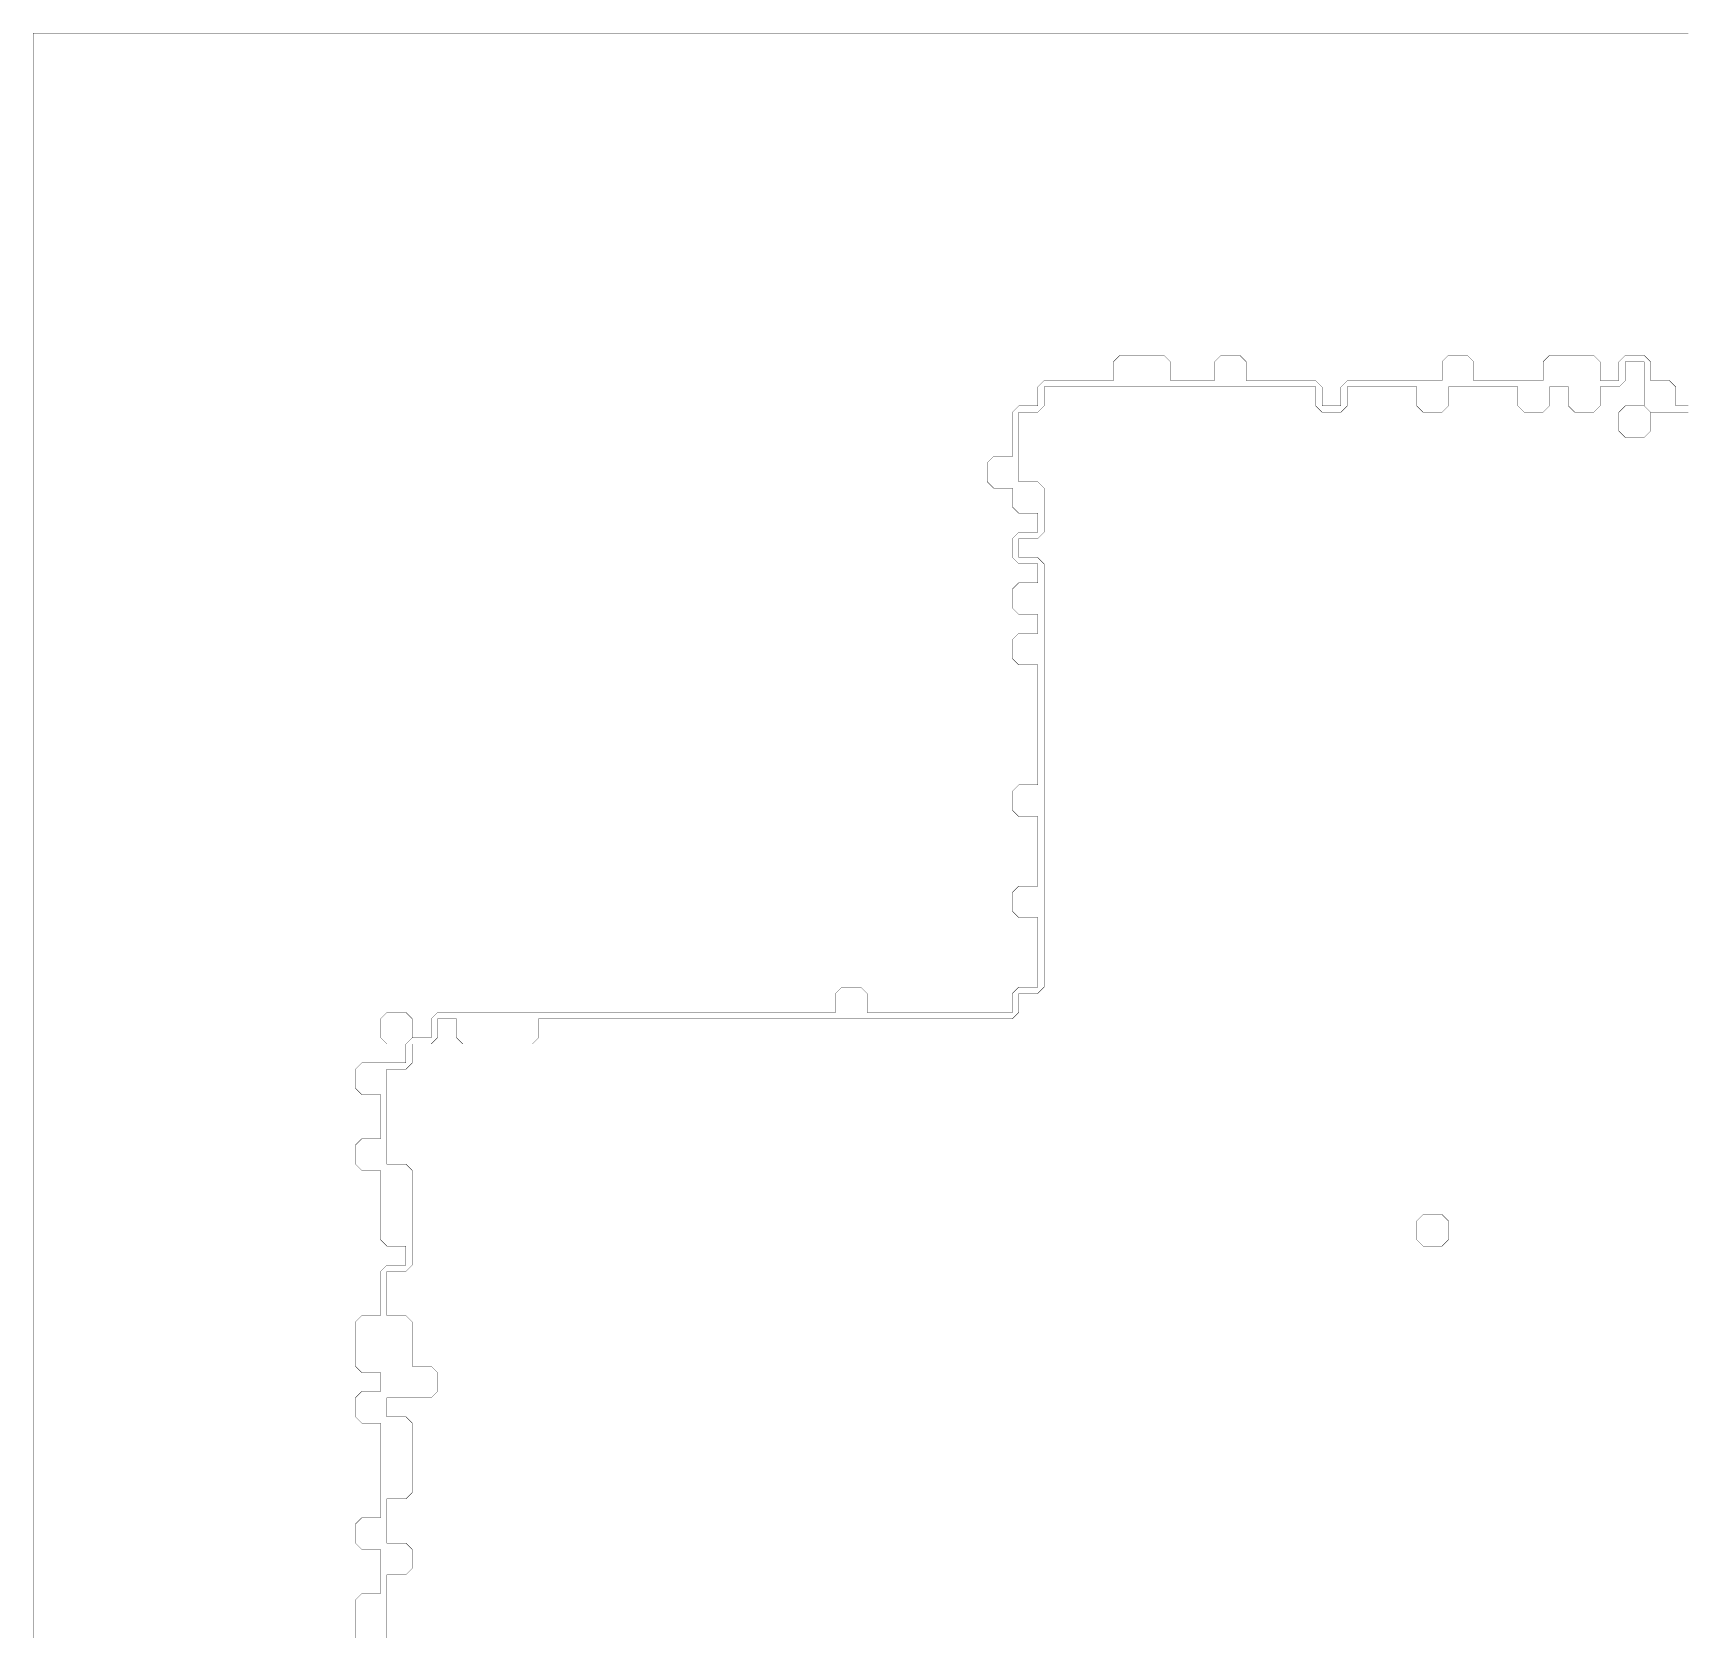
# Model space of a CAD drawing. Header units: metres. Extents: x 0 to 4990, y -4990 to 0.
# Drawn here: x 0 to 2550, y -2479 to 0 of the extents above; entities that cross this region are included whole.
import ezdxf

# ---------------------------------------------------------------- set-up
doc = ezdxf.new("R2010")
doc.units = ezdxf.units.M
doc.layers.add('conductor', color=1, linetype='Continuous')
doc.layers.add('substrate', color=5, linetype='Continuous')

msp = doc.modelspace()

# ---------------------------------------------------------------- linework, layer by layer
at = {"layer": 'conductor', "const_width": 0.5}
msp.add_lwpolyline([(2558.59375, -585.9375), (2548.828125, -585.9375), (2539.0625, -585.9375), (2529.296875, -585.9375), (2519.53125, -585.9375), (2509.765625, -585.9375), (2500, -585.9375), (2490.234375, -576.171875), (2490.234375, -566.40625), (2490.234375, -556.640625), (2490.234375, -546.875), (2490.234375, -537.109375), (2490.234375, -527.34375), (2490.234375, -517.578125), (2490.234375, -507.8125), (2480.46875, -507.8125), (2470.703125, -507.8125), (2460.9375, -507.8125), (2460.9375, -517.578125), (2460.9375, -527.34375), (2460.9375, -537.109375), (2451.171875, -546.875), (2441.40625, -546.875), (2431.640625, -546.875), (2421.875, -546.875), (2421.875, -556.640625), (2421.875, -566.40625), (2421.875, -576.171875), (2412.109375, -585.9375), (2402.34375, -585.9375), (2392.578125, -585.9375), (2382.8125, -585.9375), (2373.046875, -576.171875), (2373.046875, -566.40625), (2373.046875, -556.640625), (2373.046875, -546.875), (2363.28125, -546.875), (2353.515625, -546.875), (2343.75, -546.875), (2343.75, -556.640625), (2343.75, -566.40625), (2343.75, -576.171875), (2333.984375, -585.9375), (2324.21875, -585.9375), (2314.453125, -585.9375), (2304.6875, -585.9375), (2294.921875, -576.171875), (2294.921875, -566.40625), (2294.921875, -556.640625), (2294.921875, -546.875), (2285.15625, -546.875), (2275.390625, -546.875), (2265.625, -546.875), (2255.859375, -546.875), (2246.09375, -546.875), (2236.328125, -546.875), (2226.5625, -546.875), (2216.796875, -546.875), (2207.03125, -546.875), (2197.265625, -546.875), (2187.5, -546.875), (2187.5, -556.640625), (2187.5, -566.40625), (2187.5, -576.171875), (2177.734375, -585.9375), (2167.96875, -585.9375), (2158.203125, -585.9375), (2148.4375, -585.9375), (2138.671875, -576.171875), (2138.671875, -566.40625), (2138.671875, -556.640625), (2138.671875, -546.875), (2128.90625, -546.875), (2119.140625, -546.875), (2109.375, -546.875), (2099.609375, -546.875), (2089.84375, -546.875), (2080.078125, -546.875), (2070.3125, -546.875), (2060.546875, -546.875), (2050.78125, -546.875), (2041.015625, -546.875), (2031.25, -546.875), (2031.25, -556.640625), (2031.25, -566.40625), (2031.25, -576.171875), (2021.484375, -585.9375), (2011.71875, -585.9375), (2001.953125, -585.9375), (1992.1875, -585.9375), (1982.421875, -576.171875), (1982.421875, -566.40625), (1982.421875, -556.640625), (1982.421875, -546.875), (1972.65625, -546.875), (1962.890625, -546.875), (1953.125, -546.875), (1943.359375, -546.875), (1933.59375, -546.875), (1923.828125, -546.875), (1914.0625, -546.875), (1904.296875, -546.875), (1894.53125, -546.875), (1884.765625, -546.875), (1875, -546.875), (1865.234375, -546.875), (1855.46875, -546.875), (1845.703125, -546.875), (1835.9375, -546.875), (1826.171875, -546.875), (1816.40625, -546.875), (1806.640625, -546.875), (1796.875, -546.875), (1787.109375, -546.875), (1777.34375, -546.875), (1767.578125, -546.875), (1757.8125, -546.875), (1748.046875, -546.875), (1738.28125, -546.875), (1728.515625, -546.875), (1718.75, -546.875), (1708.984375, -546.875), (1699.21875, -546.875), (1689.453125, -546.875), (1679.6875, -546.875), (1669.921875, -546.875), (1660.15625, -546.875), (1650.390625, -546.875), (1640.625, -546.875), (1630.859375, -546.875), (1621.09375, -546.875), (1611.328125, -546.875), (1601.5625, -546.875), (1591.796875, -546.875), (1582.03125, -546.875), (1572.265625, -546.875), (1562.5, -546.875), (1562.5, -556.640625), (1562.5, -566.40625), (1562.5, -576.171875), (1552.734375, -585.9375), (1542.96875, -585.9375), (1533.203125, -585.9375), (1523.4375, -585.9375), (1523.4375, -595.703125), (1523.4375, -605.46875), (1523.4375, -615.234375), (1523.4375, -625), (1523.4375, -634.765625), (1523.4375, -644.53125), (1523.4375, -654.296875), (1523.4375, -664.0625), (1523.4375, -673.828125), (1523.4375, -683.59375), (1523.4375, -693.359375), (1533.203125, -693.359375), (1542.96875, -693.359375), (1552.734375, -693.359375), (1562.5, -703.125), (1562.5, -712.890625), (1562.5, -722.65625), (1562.5, -732.421875), (1562.5, -742.1875), (1562.5, -751.953125), (1562.5, -761.71875), (1562.5, -771.484375), (1552.734375, -781.25), (1542.96875, -781.25), (1533.203125, -781.25), (1523.4375, -781.25), (1523.4375, -791.015625), (1523.4375, -800.78125), (1523.4375, -810.546875), (1533.203125, -810.546875), (1542.96875, -810.546875), (1552.734375, -810.546875), (1562.5, -820.3125), (1562.5, -830.078125), (1562.5, -839.84375), (1562.5, -849.609375), (1562.5, -859.375), (1562.5, -869.140625), (1562.5, -878.90625), (1562.5, -888.671875), (1562.5, -898.4375), (1562.5, -908.203125), (1562.5, -917.96875), (1562.5, -927.734375), (1562.5, -937.5), (1562.5, -947.265625), (1562.5, -957.03125), (1562.5, -966.796875), (1562.5, -976.5625), (1562.5, -986.328125), (1562.5, -996.09375), (1562.5, -1005.859375), (1562.5, -1015.625), (1562.5, -1025.390625), (1562.5, -1035.15625), (1562.5, -1044.921875), (1562.5, -1054.6875), (1562.5, -1064.453125), (1562.5, -1074.21875), (1562.5, -1083.984375), (1562.5, -1093.75), (1562.5, -1103.515625), (1562.5, -1113.28125), (1562.5, -1123.046875), (1562.5, -1132.8125), (1562.5, -1142.578125), (1562.5, -1152.34375), (1562.5, -1162.109375), (1562.5, -1171.875), (1562.5, -1181.640625), (1562.5, -1191.40625), (1562.5, -1201.171875), (1562.5, -1210.9375), (1562.5, -1220.703125), (1562.5, -1230.46875), (1562.5, -1240.234375), (1562.5, -1250), (1562.5, -1259.765625), (1562.5, -1269.53125), (1562.5, -1279.296875), (1562.5, -1289.0625), (1562.5, -1298.828125), (1562.5, -1308.59375), (1562.5, -1318.359375), (1562.5, -1328.125), (1562.5, -1337.890625), (1562.5, -1347.65625), (1562.5, -1357.421875), (1562.5, -1367.1875), (1562.5, -1376.953125), (1562.5, -1386.71875), (1562.5, -1396.484375), (1562.5, -1406.25), (1562.5, -1416.015625), (1562.5, -1425.78125), (1562.5, -1435.546875), (1562.5, -1445.3125), (1562.5, -1455.078125), (1562.5, -1464.84375), (1562.5, -1474.609375), (1552.734375, -1484.375), (1542.96875, -1484.375), (1533.203125, -1484.375), (1523.4375, -1484.375), (1523.4375, -1494.140625), (1523.4375, -1503.90625), (1523.4375, -1513.671875), (1513.671875, -1523.4375), (1503.90625, -1523.4375), (1494.140625, -1523.4375), (1484.375, -1523.4375), (1474.609375, -1523.4375), (1464.84375, -1523.4375), (1455.078125, -1523.4375), (1445.3125, -1523.4375), (1435.546875, -1523.4375), (1425.78125, -1523.4375), (1416.015625, -1523.4375), (1406.25, -1523.4375), (1396.484375, -1523.4375), (1386.71875, -1523.4375), (1376.953125, -1523.4375), (1367.1875, -1523.4375), (1357.421875, -1523.4375), (1347.65625, -1523.4375), (1337.890625, -1523.4375), (1328.125, -1523.4375), (1318.359375, -1523.4375), (1308.59375, -1523.4375), (1298.828125, -1523.4375), (1289.0625, -1523.4375), (1279.296875, -1523.4375), (1269.53125, -1523.4375), (1259.765625, -1523.4375), (1250, -1523.4375), (1240.234375, -1523.4375), (1230.46875, -1523.4375), (1220.703125, -1523.4375), (1210.9375, -1523.4375), (1201.171875, -1523.4375), (1191.40625, -1523.4375), (1181.640625, -1523.4375), (1171.875, -1523.4375), (1162.109375, -1523.4375), (1152.34375, -1523.4375), (1142.578125, -1523.4375), (1132.8125, -1523.4375), (1123.046875, -1523.4375), (1113.28125, -1523.4375), (1103.515625, -1523.4375), (1093.75, -1523.4375), (1083.984375, -1523.4375), (1074.21875, -1523.4375), (1064.453125, -1523.4375), (1054.6875, -1523.4375), (1044.921875, -1523.4375), (1035.15625, -1523.4375), (1025.390625, -1523.4375), (1015.625, -1523.4375), (1005.859375, -1523.4375), (996.09375, -1523.4375), (986.328125, -1523.4375), (976.5625, -1523.4375), (966.796875, -1523.4375), (957.03125, -1523.4375), (947.265625, -1523.4375), (937.5, -1523.4375), (927.734375, -1523.4375), (917.96875, -1523.4375), (908.203125, -1523.4375), (898.4375, -1523.4375), (888.671875, -1523.4375), (878.90625, -1523.4375), (869.140625, -1523.4375), (859.375, -1523.4375), (849.609375, -1523.4375), (839.84375, -1523.4375), (830.078125, -1523.4375), (820.3125, -1523.4375), (810.546875, -1523.4375), (800.78125, -1523.4375), (791.015625, -1523.4375), (781.25, -1523.4375), (781.25, -1533.203125), (781.25, -1542.96875), (781.25, -1552.734375), (771.484375, -1562.5), (761.71875, -1562.5), (751.953125, -1562.5), (742.1875, -1562.5), (732.421875, -1562.5), (722.65625, -1562.5), (712.890625, -1562.5), (703.125, -1562.5), (693.359375, -1562.5), (683.59375, -1562.5), (673.828125, -1562.5), (664.0625, -1562.5), (654.296875, -1552.734375), (654.296875, -1542.96875), (654.296875, -1533.203125), (654.296875, -1523.4375), (644.53125, -1523.4375), (634.765625, -1523.4375), (625, -1523.4375), (625, -1533.203125), (625, -1542.96875), (625, -1552.734375), (615.234375, -1562.5), (605.46875, -1562.5), (595.703125, -1562.5), (585.9375, -1562.5), (585.9375, -1572.265625), (585.9375, -1582.03125), (585.9375, -1591.796875), (576.171875, -1601.5625), (566.40625, -1601.5625), (556.640625, -1601.5625), (546.875, -1601.5625), (546.875, -1611.328125), (546.875, -1621.09375), (546.875, -1630.859375), (546.875, -1640.625), (546.875, -1650.390625), (546.875, -1660.15625), (546.875, -1669.921875), (546.875, -1679.6875), (546.875, -1689.453125), (546.875, -1699.21875), (546.875, -1708.984375), (546.875, -1718.75), (546.875, -1728.515625), (546.875, -1738.28125), (546.875, -1748.046875), (556.640625, -1748.046875), (566.40625, -1748.046875), (576.171875, -1748.046875), (585.9375, -1757.8125), (585.9375, -1767.578125), (585.9375, -1777.34375), (585.9375, -1787.109375), (585.9375, -1796.875), (585.9375, -1806.640625), (585.9375, -1816.40625), (585.9375, -1826.171875), (585.9375, -1835.9375), (585.9375, -1845.703125), (585.9375, -1855.46875), (585.9375, -1865.234375), (585.9375, -1875), (585.9375, -1884.765625), (585.9375, -1894.53125), (585.9375, -1904.296875), (576.171875, -1914.0625), (566.40625, -1914.0625), (556.640625, -1914.0625), (546.875, -1914.0625), (546.875, -1923.828125), (546.875, -1933.59375), (546.875, -1943.359375), (546.875, -1953.125), (546.875, -1962.890625), (546.875, -1972.65625), (546.875, -1982.421875), (556.640625, -1982.421875), (566.40625, -1982.421875), (576.171875, -1982.421875), (585.9375, -1992.1875), (585.9375, -2001.953125), (585.9375, -2011.71875), (585.9375, -2021.484375), (585.9375, -2031.25), (585.9375, -2041.015625), (585.9375, -2050.78125), (585.9375, -2060.546875), (595.703125, -2060.546875), (605.46875, -2060.546875), (615.234375, -2060.546875), (625, -2070.3125), (625, -2080.078125), (625, -2089.84375), (625, -2099.609375), (615.234375, -2109.375), (605.46875, -2109.375), (595.703125, -2109.375), (585.9375, -2109.375), (576.171875, -2109.375), (566.40625, -2109.375), (556.640625, -2109.375), (546.875, -2109.375), (546.875, -2119.140625), (546.875, -2128.90625), (546.875, -2138.671875), (556.640625, -2138.671875), (566.40625, -2138.671875), (576.171875, -2138.671875), (585.9375, -2148.4375), (585.9375, -2158.203125), (585.9375, -2167.96875), (585.9375, -2177.734375), (585.9375, -2187.5), (585.9375, -2197.265625), (585.9375, -2207.03125), (585.9375, -2216.796875), (585.9375, -2226.5625), (585.9375, -2236.328125), (585.9375, -2246.09375), (585.9375, -2255.859375), (576.171875, -2265.625), (566.40625, -2265.625), (556.640625, -2265.625), (546.875, -2265.625), (546.875, -2275.390625), (546.875, -2285.15625), (546.875, -2294.921875), (546.875, -2304.6875), (546.875, -2314.453125), (546.875, -2324.21875), (546.875, -2333.984375), (556.640625, -2333.984375), (566.40625, -2333.984375), (576.171875, -2333.984375), (585.9375, -2343.75), (585.9375, -2353.515625), (585.9375, -2363.28125), (585.9375, -2373.046875), (576.171875, -2382.8125), (566.40625, -2382.8125), (556.640625, -2382.8125), (546.875, -2382.8125), (546.875, -2392.578125), (546.875, -2402.34375), (546.875, -2412.109375), (546.875, -2421.875), (546.875, -2431.640625), (546.875, -2441.40625), (546.875, -2451.171875), (546.875, -2460.9375), (546.875, -2470.703125), (546.875, -2480.46875)], dxfattribs=at)
for points in [[(2451.171875, -585.9375), (2460.9375, -576.171875), (2470.703125, -576.171875), (2480.46875, -576.171875), (2490.234375, -576.171875), (2500, -585.9375), (2500, -595.703125), (2500, -605.46875), (2500, -615.234375), (2490.234375, -625), (2480.46875, -625), (2470.703125, -625), (2460.9375, -625), (2451.171875, -615.234375), (2451.171875, -605.46875), (2451.171875, -595.703125)], [(2138.671875, -1835.9375), (2148.4375, -1826.171875), (2158.203125, -1826.171875), (2167.96875, -1826.171875), (2177.734375, -1826.171875), (2187.5, -1835.9375), (2187.5, -1845.703125), (2187.5, -1855.46875), (2187.5, -1865.234375), (2177.734375, -1875), (2167.96875, -1875), (2158.203125, -1875), (2148.4375, -1875), (2138.671875, -1865.234375), (2138.671875, -1855.46875), (2138.671875, -1845.703125)]]:
    msp.add_lwpolyline(points, close=True, dxfattribs=at)
at = {"layer": 'substrate', "const_width": 0.5}
for points in [[(2558.59375, 0), (2548.828125, 0), (2539.0625, 0), (2529.296875, 0), (2519.53125, 0), (2509.765625, 0), (2500, 0), (2490.234375, 0), (2480.46875, 0), (2470.703125, 0), (2460.9375, 0), (2451.171875, 0), (2441.40625, 0), (2431.640625, 0), (2421.875, 0), (2412.109375, 0), (2402.34375, 0), (2392.578125, 0), (2382.8125, 0), (2373.046875, 0), (2363.28125, 0), (2353.515625, 0), (2343.75, 0), (2333.984375, 0), (2324.21875, 0), (2314.453125, 0), (2304.6875, 0), (2294.921875, 0), (2285.15625, 0), (2275.390625, 0), (2265.625, 0), (2255.859375, 0), (2246.09375, 0), (2236.328125, 0), (2226.5625, 0), (2216.796875, 0), (2207.03125, 0), (2197.265625, 0), (2187.5, 0), (2177.734375, 0), (2167.96875, 0), (2158.203125, 0), (2148.4375, 0), (2138.671875, 0), (2128.90625, 0), (2119.140625, 0), (2109.375, 0), (2099.609375, 0), (2089.84375, 0), (2080.078125, 0), (2070.3125, 0), (2060.546875, 0), (2050.78125, 0), (2041.015625, 0), (2031.25, 0), (2021.484375, 0), (2011.71875, 0), (2001.953125, 0), (1992.1875, 0), (1982.421875, 0), (1972.65625, 0), (1962.890625, 0), (1953.125, 0), (1943.359375, 0), (1933.59375, 0), (1923.828125, 0), (1914.0625, 0), (1904.296875, 0), (1894.53125, 0), (1884.765625, 0), (1875, 0), (1865.234375, 0), (1855.46875, 0), (1845.703125, 0), (1835.9375, 0), (1826.171875, 0), (1816.40625, 0), (1806.640625, 0), (1796.875, 0), (1787.109375, 0), (1777.34375, 0), (1767.578125, 0), (1757.8125, 0), (1748.046875, 0), (1738.28125, 0), (1728.515625, 0), (1718.75, 0), (1708.984375, 0), (1699.21875, 0), (1689.453125, 0), (1679.6875, 0), (1669.921875, 0), (1660.15625, 0), (1650.390625, 0), (1640.625, 0), (1630.859375, 0), (1621.09375, 0), (1611.328125, 0), (1601.5625, 0), (1591.796875, 0), (1582.03125, 0), (1572.265625, 0), (1562.5, 0), (1552.734375, 0), (1542.96875, 0), (1533.203125, 0), (1523.4375, 0), (1513.671875, 0), (1503.90625, 0), (1494.140625, 0), (1484.375, 0), (1474.609375, 0), (1464.84375, 0), (1455.078125, 0), (1445.3125, 0), (1435.546875, 0), (1425.78125, 0), (1416.015625, 0), (1406.25, 0), (1396.484375, 0), (1386.71875, 0), (1376.953125, 0), (1367.1875, 0), (1357.421875, 0), (1347.65625, 0), (1337.890625, 0), (1328.125, 0), (1318.359375, 0), (1308.59375, 0), (1298.828125, 0), (1289.0625, 0), (1279.296875, 0), (1269.53125, 0), (1259.765625, 0), (1250, 0), (1240.234375, 0), (1230.46875, 0), (1220.703125, 0), (1210.9375, 0), (1201.171875, 0), (1191.40625, 0), (1181.640625, 0), (1171.875, 0), (1162.109375, 0), (1152.34375, 0), (1142.578125, 0), (1132.8125, 0), (1123.046875, 0), (1113.28125, 0), (1103.515625, 0), (1093.75, 0), (1083.984375, 0), (1074.21875, 0), (1064.453125, 0), (1054.6875, 0), (1044.921875, 0), (1035.15625, 0), (1025.390625, 0), (1015.625, 0), (1005.859375, 0), (996.09375, 0), (986.328125, 0), (976.5625, 0), (966.796875, 0), (957.03125, 0), (947.265625, 0), (937.5, 0), (927.734375, 0), (917.96875, 0), (908.203125, 0), (898.4375, 0), (888.671875, 0), (878.90625, 0), (869.140625, 0), (859.375, 0), (849.609375, 0), (839.84375, 0), (830.078125, 0), (820.3125, 0), (810.546875, 0), (800.78125, 0), (791.015625, 0), (781.25, 0), (771.484375, 0), (761.71875, 0), (751.953125, 0), (742.1875, 0), (732.421875, 0), (722.65625, 0), (712.890625, 0), (703.125, 0), (693.359375, 0), (683.59375, 0), (673.828125, 0), (664.0625, 0), (654.296875, 0), (644.53125, 0), (634.765625, 0), (625, 0), (615.234375, 0), (605.46875, 0), (595.703125, 0), (585.9375, 0), (576.171875, 0), (566.40625, 0), (556.640625, 0), (546.875, 0), (537.109375, 0), (527.34375, 0), (517.578125, 0), (507.8125, 0), (498.046875, 0), (488.28125, 0), (478.515625, 0), (468.75, 0), (458.984375, 0), (449.21875, 0), (439.453125, 0), (429.6875, 0), (419.921875, 0), (410.15625, 0), (400.390625, 0), (390.625, 0), (380.859375, 0), (371.09375, 0), (361.328125, 0), (351.5625, 0), (341.796875, 0), (332.03125, 0), (322.265625, 0), (312.5, 0), (302.734375, 0), (292.96875, 0), (283.203125, 0), (273.4375, 0), (263.671875, 0), (253.90625, 0), (244.140625, 0), (234.375, 0), (224.609375, 0), (214.84375, 0), (205.078125, 0), (195.3125, 0), (185.546875, 0), (175.78125, 0), (166.015625, 0), (156.25, 0), (146.484375, 0), (136.71875, 0), (126.953125, 0), (117.1875, 0), (107.421875, 0), (97.65625, 0), (87.890625, 0), (78.125, 0), (68.359375, 0), (58.59375, 0), (48.828125, 0), (39.0625, 0), (29.296875, 0), (19.53125, 0), (9.765625, 0), (0, 0), (0, -9.765625), (0, -19.53125), (0, -29.296875), (0, -39.0625), (0, -48.828125), (0, -58.59375), (0, -68.359375), (0, -78.125), (0, -87.890625), (0, -97.65625), (0, -107.421875), (0, -117.1875), (0, -126.953125), (0, -136.71875), (0, -146.484375), (0, -156.25), (0, -166.015625), (0, -175.78125), (0, -185.546875), (0, -195.3125), (0, -205.078125), (0, -214.84375), (0, -224.609375), (0, -234.375), (0, -244.140625), (0, -253.90625), (0, -263.671875), (0, -273.4375), (0, -283.203125), (0, -292.96875), (0, -302.734375), (0, -312.5), (0, -322.265625), (0, -332.03125), (0, -341.796875), (0, -351.5625), (0, -361.328125), (0, -371.09375), (0, -380.859375), (0, -390.625), (0, -400.390625), (0, -410.15625), (0, -419.921875), (0, -429.6875), (0, -439.453125), (0, -449.21875), (0, -458.984375), (0, -468.75), (0, -478.515625), (0, -488.28125), (0, -498.046875), (0, -507.8125), (0, -517.578125), (0, -527.34375), (0, -537.109375), (0, -546.875), (0, -556.640625), (0, -566.40625), (0, -576.171875), (0, -585.9375), (0, -595.703125), (0, -605.46875), (0, -615.234375), (0, -625), (0, -634.765625), (0, -644.53125), (0, -654.296875), (0, -664.0625), (0, -673.828125), (0, -683.59375), (0, -693.359375), (0, -703.125), (0, -712.890625), (0, -722.65625), (0, -732.421875), (0, -742.1875), (0, -751.953125), (0, -761.71875), (0, -771.484375), (0, -781.25), (0, -791.015625), (0, -800.78125), (0, -810.546875), (0, -820.3125), (0, -830.078125), (0, -839.84375), (0, -849.609375), (0, -859.375), (0, -869.140625), (0, -878.90625), (0, -888.671875), (0, -898.4375), (0, -908.203125), (0, -917.96875), (0, -927.734375), (0, -937.5), (0, -947.265625), (0, -957.03125), (0, -966.796875), (0, -976.5625), (0, -986.328125), (0, -996.09375), (0, -1005.859375), (0, -1015.625), (0, -1025.390625), (0, -1035.15625), (0, -1044.921875), (0, -1054.6875), (0, -1064.453125), (0, -1074.21875), (0, -1083.984375), (0, -1093.75), (0, -1103.515625), (0, -1113.28125), (0, -1123.046875), (0, -1132.8125), (0, -1142.578125), (0, -1152.34375), (0, -1162.109375), (0, -1171.875), (0, -1181.640625), (0, -1191.40625), (0, -1201.171875), (0, -1210.9375), (0, -1220.703125), (0, -1230.46875), (0, -1240.234375), (0, -1250), (0, -1259.765625), (0, -1269.53125), (0, -1279.296875), (0, -1289.0625), (0, -1298.828125), (0, -1308.59375), (0, -1318.359375), (0, -1328.125), (0, -1337.890625), (0, -1347.65625), (0, -1357.421875), (0, -1367.1875), (0, -1376.953125), (0, -1386.71875), (0, -1396.484375), (0, -1406.25), (0, -1416.015625), (0, -1425.78125), (0, -1435.546875), (0, -1445.3125), (0, -1455.078125), (0, -1464.84375), (0, -1474.609375), (0, -1484.375), (0, -1494.140625), (0, -1503.90625), (0, -1513.671875), (0, -1523.4375), (0, -1533.203125), (0, -1542.96875), (0, -1552.734375), (0, -1562.5), (0, -1572.265625), (0, -1582.03125), (0, -1591.796875), (0, -1601.5625), (0, -1611.328125), (0, -1621.09375), (0, -1630.859375), (0, -1640.625), (0, -1650.390625), (0, -1660.15625), (0, -1669.921875), (0, -1679.6875), (0, -1689.453125), (0, -1699.21875), (0, -1708.984375), (0, -1718.75), (0, -1728.515625), (0, -1738.28125), (0, -1748.046875), (0, -1757.8125), (0, -1767.578125), (0, -1777.34375), (0, -1787.109375), (0, -1796.875), (0, -1806.640625), (0, -1816.40625), (0, -1826.171875), (0, -1835.9375), (0, -1845.703125), (0, -1855.46875), (0, -1865.234375), (0, -1875), (0, -1884.765625), (0, -1894.53125), (0, -1904.296875), (0, -1914.0625), (0, -1923.828125), (0, -1933.59375), (0, -1943.359375), (0, -1953.125), (0, -1962.890625), (0, -1972.65625), (0, -1982.421875), (0, -1992.1875), (0, -2001.953125), (0, -2011.71875), (0, -2021.484375), (0, -2031.25), (0, -2041.015625), (0, -2050.78125), (0, -2060.546875), (0, -2070.3125), (0, -2080.078125), (0, -2089.84375), (0, -2099.609375), (0, -2109.375), (0, -2119.140625), (0, -2128.90625), (0, -2138.671875), (0, -2148.4375), (0, -2158.203125), (0, -2167.96875), (0, -2177.734375), (0, -2187.5), (0, -2197.265625), (0, -2207.03125), (0, -2216.796875), (0, -2226.5625), (0, -2236.328125), (0, -2246.09375), (0, -2255.859375), (0, -2265.625), (0, -2275.390625), (0, -2285.15625), (0, -2294.921875), (0, -2304.6875), (0, -2314.453125), (0, -2324.21875), (0, -2333.984375), (0, -2343.75), (0, -2353.515625), (0, -2363.28125), (0, -2373.046875), (0, -2382.8125), (0, -2392.578125), (0, -2402.34375), (0, -2412.109375), (0, -2421.875), (0, -2431.640625), (0, -2441.40625), (0, -2451.171875), (0, -2460.9375), (0, -2470.703125), (0, -2480.46875)], [(498.046875, -2480.46875), (498.046875, -2470.703125), (498.046875, -2460.9375), (498.046875, -2451.171875), (498.046875, -2441.40625), (498.046875, -2431.640625), (498.046875, -2421.875), (507.8125, -2412.109375), (517.578125, -2412.109375), (527.34375, -2412.109375), (537.109375, -2412.109375), (537.109375, -2402.34375), (537.109375, -2392.578125), (537.109375, -2382.8125), (537.109375, -2373.046875), (537.109375, -2363.28125), (537.109375, -2353.515625), (537.109375, -2343.75), (527.34375, -2343.75), (517.578125, -2343.75), (507.8125, -2343.75), (498.046875, -2333.984375), (498.046875, -2324.21875), (498.046875, -2314.453125), (498.046875, -2304.6875), (507.8125, -2294.921875), (517.578125, -2294.921875), (527.34375, -2294.921875), (537.109375, -2294.921875), (537.109375, -2285.15625), (537.109375, -2275.390625), (537.109375, -2265.625), (537.109375, -2255.859375), (537.109375, -2246.09375), (537.109375, -2236.328125), (537.109375, -2226.5625), (537.109375, -2216.796875), (537.109375, -2207.03125), (537.109375, -2197.265625), (537.109375, -2187.5), (537.109375, -2177.734375), (537.109375, -2167.96875), (537.109375, -2158.203125), (537.109375, -2148.4375), (527.34375, -2148.4375), (517.578125, -2148.4375), (507.8125, -2148.4375), (498.046875, -2138.671875), (498.046875, -2128.90625), (498.046875, -2119.140625), (498.046875, -2109.375), (507.8125, -2099.609375), (517.578125, -2099.609375), (527.34375, -2099.609375), (537.109375, -2099.609375), (537.109375, -2089.84375), (537.109375, -2080.078125), (537.109375, -2070.3125), (527.34375, -2070.3125), (517.578125, -2070.3125), (507.8125, -2070.3125), (498.046875, -2060.546875), (498.046875, -2050.78125), (498.046875, -2041.015625), (498.046875, -2031.25), (498.046875, -2021.484375), (498.046875, -2011.71875), (498.046875, -2001.953125), (498.046875, -1992.1875), (507.8125, -1982.421875), (517.578125, -1982.421875), (527.34375, -1982.421875), (537.109375, -1982.421875), (537.109375, -1972.65625), (537.109375, -1962.890625), (537.109375, -1953.125), (537.109375, -1943.359375), (537.109375, -1933.59375), (537.109375, -1923.828125), (537.109375, -1914.0625), (546.875, -1904.296875), (556.640625, -1904.296875), (566.40625, -1904.296875), (576.171875, -1904.296875), (576.171875, -1894.53125), (576.171875, -1884.765625), (576.171875, -1875), (566.40625, -1875), (556.640625, -1875), (546.875, -1875), (537.109375, -1865.234375), (537.109375, -1855.46875), (537.109375, -1845.703125), (537.109375, -1835.9375), (537.109375, -1826.171875), (537.109375, -1816.40625), (537.109375, -1806.640625), (537.109375, -1796.875), (537.109375, -1787.109375), (537.109375, -1777.34375), (537.109375, -1767.578125), (537.109375, -1757.8125), (527.34375, -1757.8125), (517.578125, -1757.8125), (507.8125, -1757.8125), (498.046875, -1748.046875), (498.046875, -1738.28125), (498.046875, -1728.515625), (498.046875, -1718.75), (507.8125, -1708.984375), (517.578125, -1708.984375), (527.34375, -1708.984375), (537.109375, -1708.984375), (537.109375, -1699.21875), (537.109375, -1689.453125), (537.109375, -1679.6875), (537.109375, -1669.921875), (537.109375, -1660.15625), (537.109375, -1650.390625), (537.109375, -1640.625), (527.34375, -1640.625), (517.578125, -1640.625), (507.8125, -1640.625), (498.046875, -1630.859375), (498.046875, -1621.09375), (498.046875, -1611.328125), (498.046875, -1601.5625), (507.8125, -1591.796875), (517.578125, -1591.796875), (527.34375, -1591.796875), (537.109375, -1591.796875), (546.875, -1591.796875), (556.640625, -1591.796875), (566.40625, -1591.796875), (576.171875, -1591.796875), (576.171875, -1582.03125), (576.171875, -1572.265625), (576.171875, -1562.5), (585.9375, -1552.734375), (595.703125, -1552.734375), (605.46875, -1552.734375), (615.234375, -1552.734375), (615.234375, -1542.96875), (615.234375, -1533.203125), (615.234375, -1523.4375), (625, -1513.671875), (634.765625, -1513.671875), (644.53125, -1513.671875), (654.296875, -1513.671875), (664.0625, -1513.671875), (673.828125, -1513.671875), (683.59375, -1513.671875), (693.359375, -1513.671875), (703.125, -1513.671875), (712.890625, -1513.671875), (722.65625, -1513.671875), (732.421875, -1513.671875), (742.1875, -1513.671875), (751.953125, -1513.671875), (761.71875, -1513.671875), (771.484375, -1513.671875), (781.25, -1513.671875), (791.015625, -1513.671875), (800.78125, -1513.671875), (810.546875, -1513.671875), (820.3125, -1513.671875), (830.078125, -1513.671875), (839.84375, -1513.671875), (849.609375, -1513.671875), (859.375, -1513.671875), (869.140625, -1513.671875), (878.90625, -1513.671875), (888.671875, -1513.671875), (898.4375, -1513.671875), (908.203125, -1513.671875), (917.96875, -1513.671875), (927.734375, -1513.671875), (937.5, -1513.671875), (947.265625, -1513.671875), (957.03125, -1513.671875), (966.796875, -1513.671875), (976.5625, -1513.671875), (986.328125, -1513.671875), (996.09375, -1513.671875), (1005.859375, -1513.671875), (1015.625, -1513.671875), (1025.390625, -1513.671875), (1035.15625, -1513.671875), (1044.921875, -1513.671875), (1054.6875, -1513.671875), (1064.453125, -1513.671875), (1074.21875, -1513.671875), (1083.984375, -1513.671875), (1093.75, -1513.671875), (1103.515625, -1513.671875), (1113.28125, -1513.671875), (1123.046875, -1513.671875), (1132.8125, -1513.671875), (1142.578125, -1513.671875), (1152.34375, -1513.671875), (1162.109375, -1513.671875), (1171.875, -1513.671875), (1181.640625, -1513.671875), (1191.40625, -1513.671875), (1201.171875, -1513.671875), (1210.9375, -1513.671875), (1220.703125, -1513.671875), (1230.46875, -1513.671875), (1240.234375, -1513.671875), (1240.234375, -1503.90625), (1240.234375, -1494.140625), (1240.234375, -1484.375), (1250, -1474.609375), (1259.765625, -1474.609375), (1269.53125, -1474.609375), (1279.296875, -1474.609375), (1289.0625, -1484.375), (1289.0625, -1494.140625), (1289.0625, -1503.90625), (1289.0625, -1513.671875), (1298.828125, -1513.671875), (1308.59375, -1513.671875), (1318.359375, -1513.671875), (1328.125, -1513.671875), (1337.890625, -1513.671875), (1347.65625, -1513.671875), (1357.421875, -1513.671875), (1367.1875, -1513.671875), (1376.953125, -1513.671875), (1386.71875, -1513.671875), (1396.484375, -1513.671875), (1406.25, -1513.671875), (1416.015625, -1513.671875), (1425.78125, -1513.671875), (1435.546875, -1513.671875), (1445.3125, -1513.671875), (1455.078125, -1513.671875), (1464.84375, -1513.671875), (1474.609375, -1513.671875), (1484.375, -1513.671875), (1494.140625, -1513.671875), (1503.90625, -1513.671875), (1513.671875, -1513.671875), (1513.671875, -1503.90625), (1513.671875, -1494.140625), (1513.671875, -1484.375), (1523.4375, -1474.609375), (1533.203125, -1474.609375), (1542.96875, -1474.609375), (1552.734375, -1474.609375), (1552.734375, -1464.84375), (1552.734375, -1455.078125), (1552.734375, -1445.3125), (1552.734375, -1435.546875), (1552.734375, -1425.78125), (1552.734375, -1416.015625), (1552.734375, -1406.25), (1552.734375, -1396.484375), (1552.734375, -1386.71875), (1552.734375, -1376.953125), (1552.734375, -1367.1875), (1542.96875, -1367.1875), (1533.203125, -1367.1875), (1523.4375, -1367.1875), (1513.671875, -1357.421875), (1513.671875, -1347.65625), (1513.671875, -1337.890625), (1513.671875, -1328.125), (1523.4375, -1318.359375), (1533.203125, -1318.359375), (1542.96875, -1318.359375), (1552.734375, -1318.359375), (1552.734375, -1308.59375), (1552.734375, -1298.828125), (1552.734375, -1289.0625), (1552.734375, -1279.296875), (1552.734375, -1269.53125), (1552.734375, -1259.765625), (1552.734375, -1250), (1552.734375, -1240.234375), (1552.734375, -1230.46875), (1552.734375, -1220.703125), (1552.734375, -1210.9375), (1542.96875, -1210.9375), (1533.203125, -1210.9375), (1523.4375, -1210.9375), (1513.671875, -1201.171875), (1513.671875, -1191.40625), (1513.671875, -1181.640625), (1513.671875, -1171.875), (1523.4375, -1162.109375), (1533.203125, -1162.109375), (1542.96875, -1162.109375), (1552.734375, -1162.109375), (1552.734375, -1152.34375), (1552.734375, -1142.578125), (1552.734375, -1132.8125), (1552.734375, -1123.046875), (1552.734375, -1113.28125), (1552.734375, -1103.515625), (1552.734375, -1093.75), (1552.734375, -1083.984375), (1552.734375, -1074.21875), (1552.734375, -1064.453125), (1552.734375, -1054.6875), (1552.734375, -1044.921875), (1552.734375, -1035.15625), (1552.734375, -1025.390625), (1552.734375, -1015.625), (1552.734375, -1005.859375), (1552.734375, -996.09375), (1552.734375, -986.328125), (1552.734375, -976.5625), (1542.96875, -976.5625), (1533.203125, -976.5625), (1523.4375, -976.5625), (1513.671875, -966.796875), (1513.671875, -957.03125), (1513.671875, -947.265625), (1513.671875, -937.5), (1523.4375, -927.734375), (1533.203125, -927.734375), (1542.96875, -927.734375), (1552.734375, -927.734375), (1552.734375, -917.96875), (1552.734375, -908.203125), (1552.734375, -898.4375), (1542.96875, -898.4375), (1533.203125, -898.4375), (1523.4375, -898.4375), (1513.671875, -888.671875), (1513.671875, -878.90625), (1513.671875, -869.140625), (1513.671875, -859.375), (1523.4375, -849.609375), (1533.203125, -849.609375), (1542.96875, -849.609375), (1552.734375, -849.609375), (1552.734375, -839.84375), (1552.734375, -830.078125), (1552.734375, -820.3125), (1542.96875, -820.3125), (1533.203125, -820.3125), (1523.4375, -820.3125), (1513.671875, -810.546875), (1513.671875, -800.78125), (1513.671875, -791.015625), (1513.671875, -781.25), (1523.4375, -771.484375), (1533.203125, -771.484375), (1542.96875, -771.484375), (1552.734375, -771.484375), (1552.734375, -761.71875), (1552.734375, -751.953125), (1552.734375, -742.1875), (1542.96875, -742.1875), (1533.203125, -742.1875), (1523.4375, -742.1875), (1513.671875, -732.421875), (1513.671875, -722.65625), (1513.671875, -712.890625), (1513.671875, -703.125), (1503.90625, -703.125), (1494.140625, -703.125), (1484.375, -703.125), (1474.609375, -693.359375), (1474.609375, -683.59375), (1474.609375, -673.828125), (1474.609375, -664.0625), (1484.375, -654.296875), (1494.140625, -654.296875), (1503.90625, -654.296875), (1513.671875, -654.296875), (1513.671875, -644.53125), (1513.671875, -634.765625), (1513.671875, -625), (1513.671875, -615.234375), (1513.671875, -605.46875), (1513.671875, -595.703125), (1513.671875, -585.9375), (1523.4375, -576.171875), (1533.203125, -576.171875), (1542.96875, -576.171875), (1552.734375, -576.171875), (1552.734375, -566.40625), (1552.734375, -556.640625), (1552.734375, -546.875), (1562.5, -537.109375), (1572.265625, -537.109375), (1582.03125, -537.109375), (1591.796875, -537.109375), (1601.5625, -537.109375), (1611.328125, -537.109375), (1621.09375, -537.109375), (1630.859375, -537.109375), (1640.625, -537.109375), (1650.390625, -537.109375), (1660.15625, -537.109375), (1669.921875, -537.109375), (1669.921875, -527.34375), (1669.921875, -517.578125), (1669.921875, -507.8125), (1679.6875, -498.046875), (1689.453125, -498.046875), (1699.21875, -498.046875), (1708.984375, -498.046875), (1718.75, -498.046875), (1728.515625, -498.046875), (1738.28125, -498.046875), (1748.046875, -498.046875), (1757.8125, -507.8125), (1757.8125, -517.578125), (1757.8125, -527.34375), (1757.8125, -537.109375), (1767.578125, -537.109375), (1777.34375, -537.109375), (1787.109375, -537.109375), (1796.875, -537.109375), (1806.640625, -537.109375), (1816.40625, -537.109375), (1826.171875, -537.109375), (1826.171875, -527.34375), (1826.171875, -517.578125), (1826.171875, -507.8125), (1835.9375, -498.046875), (1845.703125, -498.046875), (1855.46875, -498.046875), (1865.234375, -498.046875), (1875, -507.8125), (1875, -517.578125), (1875, -527.34375), (1875, -537.109375), (1884.765625, -537.109375), (1894.53125, -537.109375), (1904.296875, -537.109375), (1914.0625, -537.109375), (1923.828125, -537.109375), (1933.59375, -537.109375), (1943.359375, -537.109375), (1953.125, -537.109375), (1962.890625, -537.109375), (1972.65625, -537.109375), (1982.421875, -537.109375), (1992.1875, -546.875), (1992.1875, -556.640625), (1992.1875, -566.40625), (1992.1875, -576.171875), (2001.953125, -576.171875), (2011.71875, -576.171875), (2021.484375, -576.171875), (2021.484375, -566.40625), (2021.484375, -556.640625), (2021.484375, -546.875), (2031.25, -537.109375), (2041.015625, -537.109375), (2050.78125, -537.109375), (2060.546875, -537.109375), (2070.3125, -537.109375), (2080.078125, -537.109375), (2089.84375, -537.109375), (2099.609375, -537.109375), (2109.375, -537.109375), (2119.140625, -537.109375), (2128.90625, -537.109375), (2138.671875, -537.109375), (2148.4375, -537.109375), (2158.203125, -537.109375), (2167.96875, -537.109375), (2177.734375, -537.109375), (2177.734375, -527.34375), (2177.734375, -517.578125), (2177.734375, -507.8125), (2187.5, -498.046875), (2197.265625, -498.046875), (2207.03125, -498.046875), (2216.796875, -498.046875), (2226.5625, -507.8125), (2226.5625, -517.578125), (2226.5625, -527.34375), (2226.5625, -537.109375), (2236.328125, -537.109375), (2246.09375, -537.109375), (2255.859375, -537.109375), (2265.625, -537.109375), (2275.390625, -537.109375), (2285.15625, -537.109375), (2294.921875, -537.109375), (2304.6875, -537.109375), (2314.453125, -537.109375), (2324.21875, -537.109375), (2333.984375, -537.109375), (2333.984375, -527.34375), (2333.984375, -517.578125), (2333.984375, -507.8125), (2343.75, -498.046875), (2353.515625, -498.046875), (2363.28125, -498.046875), (2373.046875, -498.046875), (2382.8125, -498.046875), (2392.578125, -498.046875), (2402.34375, -498.046875), (2412.109375, -498.046875), (2421.875, -507.8125), (2421.875, -517.578125), (2421.875, -527.34375), (2421.875, -537.109375), (2431.640625, -537.109375), (2441.40625, -537.109375), (2451.171875, -537.109375), (2451.171875, -527.34375), (2451.171875, -517.578125), (2451.171875, -507.8125), (2460.9375, -498.046875), (2470.703125, -498.046875), (2480.46875, -498.046875), (2490.234375, -498.046875), (2500, -507.8125), (2500, -517.578125), (2500, -527.34375), (2500, -537.109375), (2509.765625, -537.109375), (2519.53125, -537.109375), (2529.296875, -537.109375), (2539.0625, -546.875), (2539.0625, -556.640625), (2539.0625, -566.40625), (2539.0625, -576.171875), (2548.828125, -576.171875), (2558.59375, -576.171875)]]:
    msp.add_lwpolyline(points, dxfattribs=at)
msp.add_lwpolyline([(537.109375, -1523.4375), (546.875, -1513.671875), (556.640625, -1513.671875), (566.40625, -1513.671875), (576.171875, -1513.671875), (585.9375, -1523.4375), (585.9375, -1533.203125), (585.9375, -1542.96875), (585.9375, -1552.734375), (576.171875, -1562.5), (566.40625, -1562.5), (556.640625, -1562.5), (546.875, -1562.5), (537.109375, -1552.734375), (537.109375, -1542.96875), (537.109375, -1533.203125)], close=True, dxfattribs=at)

doc.saveas('drawing.dxf')
